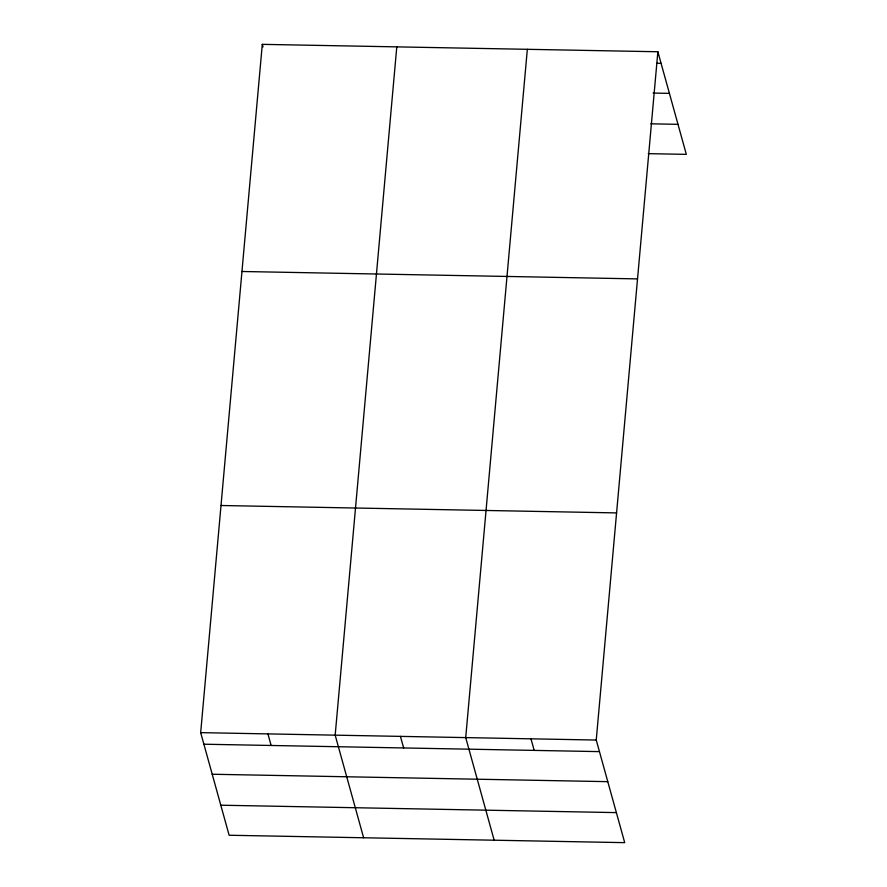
<?xml version="1.0" encoding="UTF-8"?>
<svg xmlns="http://www.w3.org/2000/svg" width="887" height="887" viewBox="0 0 887 887"><rect width="100%" height="100%" fill="white"/><g stroke="black" fill="none" stroke-linecap="round" stroke-linejoin="round"><path stroke-width="1.33" d="M657.866 51.756L596.241 740.046L624.703 842.65L229.134 835.244L200.673 732.64L262.297 44.35L657.866 51.756L686.327 154.36L648.253 153.651M396.788 46.867L335.175 735.157L363.626 837.76M527.333 49.317L465.708 737.596L494.159 840.211M657.001 63.265L661.081 63.343M653.098 93.068L669.408 93.379M650.803 123.814L677.99 124.324M241.963 271.489L637.531 278.895M221.007 505.501L616.576 512.908M200.673 732.64L596.241 740.046M203.888 744.215L599.457 751.622M212.215 774.251L607.783 781.658M220.796 805.208L616.365 812.614M530.98 738.827L534.185 750.402M262.297 44.35L263.018 46.922M400.436 736.376L403.652 747.963M267.918 733.893L271.134 745.479"/></g></svg>
